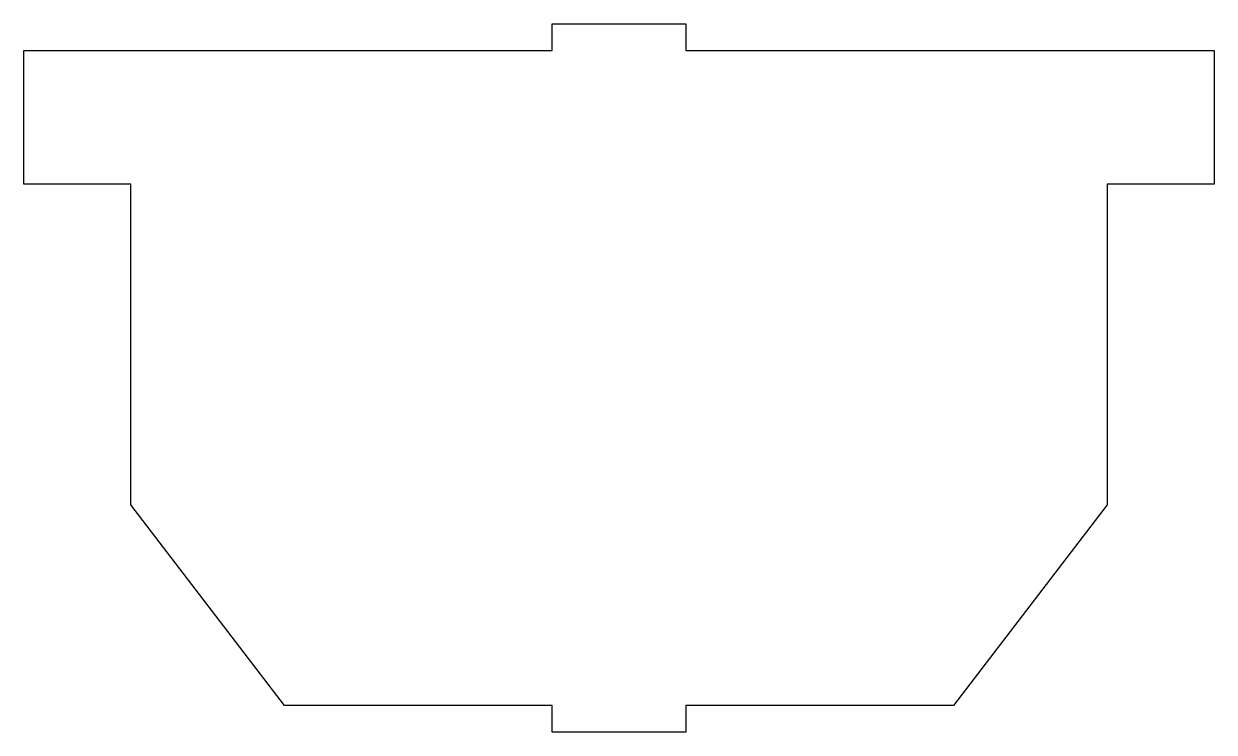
# Model space of a CAD drawing. Header units: millimetres. Extents: x -89 to 89, y -53 to 53.
import ezdxf

# ---------------------------------------------------------------- set-up
doc = ezdxf.new("R2010")
doc.units = ezdxf.units.MM
doc.layers.get('0').update_dxf_attribs({"linetype": 'CONTINUOUS'})

msp = doc.modelspace()

# ---------------------------------------------------------------- linework, layer by layer
msp.add_lwpolyline([(89, 29), (73, 29), (73, -19), (50, -49), (10, -49), (10, -53), (-10, -53), (-10, -49), (-50, -49), (-73, -19), (-73, 29), (-89, 29), (-89, 49), (-10, 49), (-10, 53), (10, 53), (10, 49), (89, 49)], close=True)

doc.saveas('drawing.dxf')
